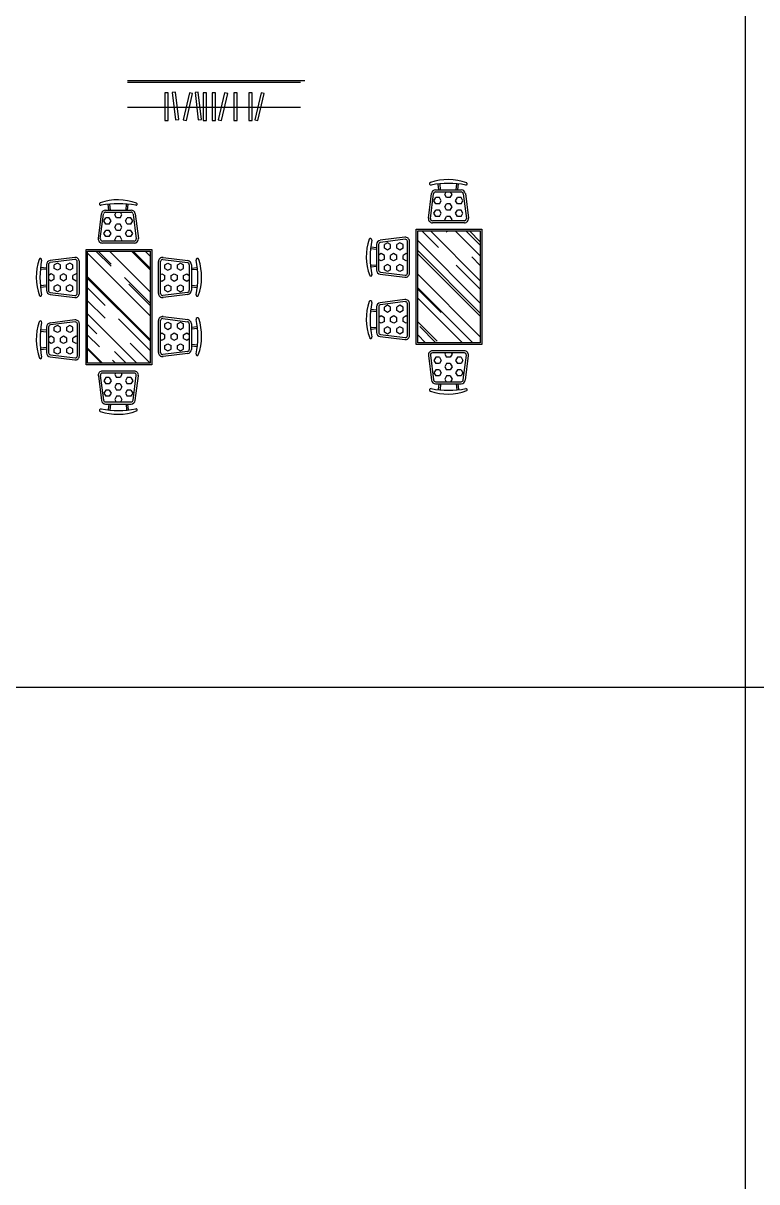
# Model space of a CAD drawing. Extents: x -4747 to 1060961, y -766984 to 396631.
# Drawn here: x 69007 to 77920, y 136373 to 150447 of the extents above; entities that cross this region are included whole.
import ezdxf

# ---------------------------------------------------------------- set-up
doc = ezdxf.new("R2010")
doc.units = 0
doc.header["$LTSCALE"] = 1000
doc.header["$MEASUREMENT"] = 0
doc.layers.add('AXIS_TEXT', color=7, linetype='CONTINUOUS')
doc.layers.add('房间家具布置', color=252, linetype='CONTINUOUS')

# ---------------------------------------------------------------- blocks, each defined once
blk = doc.blocks.new('A$C71711AA1')
at = {"layer": '房间家具布置'}
h = blk.add_hatch(dxfattribs=at)
h.set_pattern_fill('AR-RROOF', color=256, scale=12, angle=-45, style=0)
h.set_pattern_definition([(315, (-1567.22, 28609.04), (689.6837, -258.6314), [4572, -609.6, 1524, -304.8]), (315, (-1172.8, 28430.15), (71.1236, 502.176), [914.4, -100.584, 1828.8, -228.6]), (315, (-1276.26, 28684.48), (1265.1385, -976.3334), [2438.4, -426.72, 1219.2, -304.8])])
h.paths.add_polyline_path([(625, 622), (1385, 622), (1385, 1982), (625, 1982)])
for p, q in [((882, 2480), (874, 2551)), ((902, 2480), (896, 2552)), ((1092, 2480), (1098, 2554)), ((1110, 2480), (1118, 2552)), ((755, 2136), (792, 2436)), ((779, 2133), (817, 2433)), ((842, 2480), (1153, 2480)), ((842, 2455), (1153, 2455)), ((954, 2424), (972, 2455)), ((976, 2386), (954, 2424)), ((1019, 2386), (1041, 2424)), ((1041, 2424), (1023, 2455)), ((1178, 2433), (1216, 2133)), ((1203, 2436), (1241, 2136)), ((822, 2348), (844, 2386)), ((844, 2310), (822, 2348)), ((888, 2386), (844, 2386)), ((888, 2310), (844, 2310)), ((910, 2348), (888, 2386)), ((888, 2310), (910, 2348)), ((954, 2272), (976, 2310)), ((976, 2234), (954, 2272)), ((1019, 2386), (976, 2386)), ((1019, 2310), (976, 2310)), ((1041, 2272), (1019, 2310)), ((1019, 2234), (1041, 2272)), ((1085, 2348), (1107, 2386)), ((1107, 2310), (1085, 2348)), ((1151, 2386), (1107, 2386)), ((1151, 2310), (1107, 2310)), ((1172, 2348), (1151, 2386)), ((1151, 2310), (1172, 2348)), ((822, 2196), (844, 2234)), ((844, 2158), (822, 2196)), ((888, 2234), (844, 2234)), ((888, 2158), (844, 2158)), ((910, 2196), (888, 2234)), ((888, 2158), (910, 2196)), ((954, 2120), (976, 2158)), ((963, 2105), (954, 2120)), ((1019, 2234), (976, 2234)), ((1019, 2158), (976, 2158)), ((1041, 2120), (1019, 2158)), ((1032, 2105), (1041, 2120)), ((1085, 2196), (1107, 2234)), ((1107, 2158), (1085, 2196)), ((1151, 2234), (1107, 2234)), ((1151, 2158), (1107, 2158)), ((1172, 2196), (1151, 2234)), ((1151, 2158), (1172, 2196)), ((605, 602), (605, 2002)), ((605, 2002), (1405, 2002)), ((625, 1982), (1385, 1982)), ((625, 622), (625, 1982)), ((1191, 2105), (804, 2105)), ((1191, 2080), (804, 2080)), ((1385, 1982), (1385, 622)), ((1405, 2002), (1405, 602)), ((468, 1904), (168, 1867)), ((471, 1880), (171, 1842)), ((257, 1837), (219, 1815)), ((295, 1815), (257, 1837)), ((408, 1837), (370, 1815)), ((446, 1815), (408, 1837)), ((499, 1468), (499, 1855)), ((524, 1468), (524, 1855)), ((124, 1757), (52, 1763)), ((124, 1777), (53, 1785)), ((124, 1817), (124, 1506)), ((149, 1817), (149, 1506)), ((181, 1705), (149, 1687)), ((219, 1684), (181, 1705)), ((219, 1771), (219, 1815)), ((257, 1749), (219, 1771)), ((295, 1771), (257, 1749)), ((295, 1771), (295, 1815)), ((332, 1705), (295, 1684)), ((370, 1684), (332, 1705)), ((370, 1771), (370, 1815)), ((408, 1749), (370, 1771)), ((446, 1771), (408, 1749)), ((446, 1771), (446, 1815)), ((484, 1705), (446, 1684)), ((499, 1697), (484, 1705)), ((124, 1567), (51, 1561)), ((124, 1549), (53, 1541)), ((181, 1618), (149, 1636)), ((219, 1640), (181, 1618)), ((219, 1640), (219, 1684)), ((257, 1574), (219, 1552)), ((219, 1509), (219, 1552)), ((295, 1552), (257, 1574)), ((295, 1640), (295, 1684)), ((332, 1618), (295, 1640)), ((295, 1509), (295, 1552)), ((370, 1640), (332, 1618)), ((370, 1640), (370, 1684)), ((408, 1574), (370, 1552)), ((370, 1509), (370, 1552)), ((446, 1552), (408, 1574)), ((446, 1640), (446, 1684)), ((484, 1618), (446, 1640)), ((446, 1509), (446, 1552)), ((499, 1627), (484, 1618)), ((168, 1456), (468, 1419)), ((171, 1481), (471, 1443)), ((257, 1487), (219, 1509)), ((295, 1509), (257, 1487)), ((408, 1487), (370, 1509)), ((446, 1509), (408, 1487)), ((468, 1147), (168, 1109)), ((125, 999), (52, 1006)), ((125, 1020), (53, 1027)), ((125, 1060), (125, 748)), ((150, 1060), (150, 748)), ((472, 1122), (172, 1085)), ((257, 1079), (219, 1057)), ((219, 1013), (219, 1057)), ((257, 992), (219, 1013)), ((295, 1057), (257, 1079)), ((295, 1013), (257, 992)), ((295, 1013), (295, 1057)), ((408, 1079), (371, 1057)), ((371, 1013), (371, 1057)), ((408, 992), (371, 1013)), ((446, 1057), (408, 1079)), ((446, 1013), (408, 992)), ((446, 1013), (446, 1057)), ((500, 711), (500, 1097)), ((525, 711), (525, 1097)), ((181, 948), (150, 930)), ((181, 860), (150, 878)), ((219, 926), (181, 948)), ((219, 882), (181, 860)), ((219, 882), (219, 926)), ((333, 948), (295, 926)), ((295, 882), (295, 926)), ((333, 860), (295, 882)), ((371, 926), (333, 948)), ((371, 882), (333, 860)), ((371, 882), (371, 926)), ((484, 948), (446, 926)), ((446, 882), (446, 926)), ((484, 860), (446, 882)), ((500, 939), (484, 948)), ((500, 869), (484, 860)), ((125, 810), (51, 803)), ((125, 791), (53, 784)), ((172, 723), (472, 686)), ((257, 817), (219, 795)), ((219, 751), (219, 795)), ((257, 729), (219, 751)), ((295, 795), (257, 817)), ((295, 751), (257, 729)), ((295, 751), (295, 795)), ((408, 817), (371, 795)), ((371, 751), (371, 795)), ((408, 729), (371, 751)), ((446, 795), (408, 817)), ((446, 751), (408, 729)), ((446, 751), (446, 795)), ((168, 698), (468, 661)), ((1405, 602), (605, 602)), ((1385, 622), (625, 622)), ((755, 468), (792, 168)), ((779, 471), (817, 171)), ((1191, 524), (804, 524)), ((1191, 499), (804, 499)), ((844, 446), (822, 408)), ((888, 446), (844, 446)), ((888, 446), (910, 408)), ((963, 499), (954, 484)), ((954, 484), (976, 446)), ((1019, 446), (976, 446)), ((1041, 484), (1019, 446)), ((1032, 499), (1041, 484)), ((1107, 446), (1085, 408)), ((1151, 446), (1107, 446)), ((1151, 446), (1172, 408)), ((1178, 171), (1216, 471)), ((1203, 168), (1241, 468)), ((822, 408), (844, 370)), ((844, 295), (822, 257)), ((888, 370), (844, 370)), ((888, 295), (844, 295)), ((910, 408), (888, 370)), ((888, 295), (910, 257)), ((976, 370), (954, 332)), ((954, 332), (976, 295)), ((1019, 370), (976, 370)), ((1019, 295), (976, 295)), ((1019, 370), (1041, 332)), ((1041, 332), (1019, 295)), ((1085, 408), (1107, 370)), ((1107, 295), (1085, 257)), ((1151, 370), (1107, 370)), ((1151, 295), (1107, 295)), ((1172, 408), (1151, 370)), ((1151, 295), (1172, 257)), ((822, 257), (844, 219)), ((842, 149), (1153, 149)), ((888, 219), (844, 219)), ((910, 257), (888, 219)), ((976, 219), (954, 181)), ((954, 181), (972, 149)), ((1019, 219), (976, 219)), ((1019, 219), (1041, 181)), ((1041, 181), (1023, 149)), ((1085, 257), (1107, 219)), ((1151, 219), (1107, 219)), ((1172, 257), (1151, 219)), ((842, 124), (1153, 124)), ((882, 124), (874, 53)), ((902, 124), (896, 52)), ((1092, 124), (1098, 51)), ((1110, 124), (1118, 53))]:
    blk.add_line(p, q, dxfattribs=at)
for centre, radius, start, end in [((784, 2554), 16.2, 108.4663, 287.8518), ((991, 1949), 656, 69.6371, 108.8844), ((999, 1400), 1158, 79.5396, 100.4604), ((1213, 2551), 13.4, 251.3852, 70.9767), ((842, 2430), 50, 90, 172.875), ((842, 2430), 25, 90, 172.875), ((1153, 2430), 50, 7.125, 90), ((1153, 2430), 25, 7.125, 90), ((804, 2130), 50, 172.875, 270), ((804, 2130), 25, 172.875, 270), ((1191, 2130), 50, 270, 7.125), ((1191, 2130), 25, 270, 7.125), ((656, 1668), 656, 161.1156, 200.3629), ((50, 1875), 16.2, 342.1482, 161.5337), ((1204, 1660), 1158, 169.5396, 190.4604), ((174, 1817), 50, 97.125, 180), ((174, 1817), 25, 97.125, 180), ((474, 1855), 50, 0, 97.125), ((474, 1855), 25, 0, 97.125), ((53, 1446), 13.4, 199.0233, 18.6148), ((174, 1506), 50, 180, 262.875), ((174, 1506), 25, 180, 262.875), ((474, 1468), 50, 262.875, 0), ((474, 1468), 25, 262.875, 0), ((51, 1118), 16.2, 342.1482, 161.5337), ((475, 1097), 50, 0, 97.125), ((656, 911), 656, 161.1156, 200.3629), ((1205, 903), 1158, 169.5396, 190.4604), ((175, 1060), 50, 97.125, 180), ((175, 1060), 25, 97.125, 180), ((475, 1097), 25, 0, 97.125), ((175, 748), 50, 180, 262.875), ((175, 748), 25, 180, 262.875), ((475, 711), 50, 262.875, 0), ((475, 711), 25, 262.875, 0), ((53, 688), 13.4, 199.0233, 18.6148), ((804, 474), 50, 90, 187.125), ((804, 474), 25, 90, 187.125), ((1191, 474), 50, 352.875, 90), ((1191, 474), 25, 352.875, 90), ((842, 174), 50, 187.125, 270), ((842, 174), 25, 187.125, 270), ((1153, 174), 25, 270, 352.875), ((1153, 174), 50, 270, 352.875), ((784, 50), 16.2, 72.1482, 251.5337), ((991, 656), 656, 251.1156, 290.3629), ((999, 1204), 1158, 259.5396, 280.4604), ((1213, 53), 13.4, 289.0233, 108.6148)]:
    blk.add_arc(centre, radius, start, end, dxfattribs=at)
blk = doc.blocks.new('A$C43C6161A')
at = {"layer": '房间家具布置'}
h = blk.add_hatch(dxfattribs=at)
h.set_pattern_fill('AR-RROOF', color=256, scale=12, angle=-45, style=0)
h.set_pattern_definition([(315, (-1567.22, 28609.15), (689.6837, -258.6314), [4572, -609.6, 1524, -304.8]), (315, (-1172.8, 28430.27), (71.1236, 502.176), [914.4, -100.584, 1828.8, -228.6]), (315, (-1276.26, 28684.59), (1265.1385, -976.3334), [2438.4, -426.72, 1219.2, -304.8])])
h.paths.add_polyline_path([(625, 622), (1385, 622), (1385, 1982), (625, 1982)])
for p, q in [((882, 2480), (874, 2551)), ((902, 2480), (896, 2553)), ((1092, 2480), (1098, 2554)), ((1110, 2480), (1118, 2552)), ((755, 2136), (792, 2436)), ((779, 2133), (817, 2433)), ((842, 2480), (1153, 2480)), ((842, 2455), (1153, 2455)), ((954, 2424), (972, 2455)), ((976, 2386), (954, 2424)), ((1019, 2386), (1041, 2424)), ((1041, 2424), (1023, 2455)), ((1178, 2433), (1216, 2133)), ((1203, 2436), (1241, 2136)), ((822, 2348), (844, 2386)), ((844, 2310), (822, 2348)), ((888, 2386), (844, 2386)), ((888, 2310), (844, 2310)), ((910, 2348), (888, 2386)), ((888, 2310), (910, 2348)), ((954, 2272), (976, 2310)), ((976, 2234), (954, 2272)), ((1019, 2386), (976, 2386)), ((1019, 2310), (976, 2310)), ((1041, 2272), (1019, 2310)), ((1019, 2234), (1041, 2272)), ((1085, 2348), (1107, 2386)), ((1107, 2310), (1085, 2348)), ((1151, 2386), (1107, 2386)), ((1151, 2310), (1107, 2310)), ((1172, 2348), (1151, 2386)), ((1151, 2310), (1172, 2348)), ((822, 2196), (844, 2234)), ((844, 2158), (822, 2196)), ((888, 2234), (844, 2234)), ((888, 2158), (844, 2158)), ((910, 2196), (888, 2234)), ((888, 2158), (910, 2196)), ((954, 2121), (976, 2158)), ((963, 2105), (954, 2121)), ((1019, 2234), (976, 2234)), ((1019, 2158), (976, 2158)), ((1041, 2121), (1019, 2158)), ((1032, 2105), (1041, 2121)), ((1085, 2196), (1107, 2234)), ((1107, 2158), (1085, 2196)), ((1151, 2234), (1107, 2234)), ((1151, 2158), (1107, 2158)), ((1172, 2196), (1151, 2234)), ((1151, 2158), (1172, 2196)), ((605, 602), (605, 2002)), ((605, 2002), (1405, 2002)), ((625, 1982), (1385, 1982)), ((625, 622), (625, 1982)), ((1191, 2105), (804, 2105)), ((1191, 2080), (804, 2080)), ((1385, 1982), (1385, 622)), ((1405, 2002), (1405, 602)), ((468, 1905), (168, 1867)), ((471, 1880), (171, 1842)), ((257, 1837), (219, 1815)), ((295, 1815), (257, 1837)), ((408, 1837), (370, 1815)), ((446, 1815), (408, 1837)), ((499, 1468), (499, 1855)), ((524, 1468), (524, 1855)), ((1485, 1468), (1485, 1855)), ((1510, 1468), (1510, 1855)), ((1538, 1880), (1838, 1842)), ((1541, 1905), (1841, 1867)), ((1564, 1815), (1601, 1837)), ((1601, 1837), (1639, 1815)), ((1715, 1815), (1753, 1837)), ((1753, 1837), (1791, 1815)), ((124, 1757), (52, 1763)), ((124, 1777), (53, 1785)), ((124, 1817), (124, 1506)), ((149, 1817), (149, 1506)), ((181, 1705), (149, 1687)), ((219, 1684), (181, 1705)), ((219, 1771), (219, 1815)), ((257, 1749), (219, 1771)), ((295, 1771), (257, 1749)), ((295, 1771), (295, 1815)), ((332, 1705), (295, 1684)), ((370, 1684), (332, 1705)), ((370, 1771), (370, 1815)), ((408, 1749), (370, 1771)), ((446, 1771), (408, 1749)), ((446, 1771), (446, 1815)), ((484, 1705), (446, 1684)), ((499, 1697), (484, 1705)), ((1510, 1697), (1526, 1705)), ((1526, 1705), (1564, 1684)), ((1564, 1771), (1564, 1815)), ((1564, 1771), (1601, 1749)), ((1601, 1749), (1639, 1771)), ((1639, 1771), (1639, 1815)), ((1639, 1684), (1677, 1705)), ((1677, 1705), (1715, 1684)), ((1715, 1771), (1715, 1815)), ((1715, 1771), (1753, 1749)), ((1753, 1749), (1791, 1771)), ((1791, 1771), (1791, 1815)), ((1791, 1684), (1829, 1705)), ((1829, 1705), (1860, 1687)), ((1860, 1817), (1860, 1506)), ((1885, 1817), (1885, 1506)), ((1885, 1777), (1956, 1785)), ((1885, 1757), (1958, 1763)), ((124, 1567), (51, 1561)), ((124, 1549), (53, 1541)), ((181, 1618), (149, 1636)), ((219, 1640), (181, 1618)), ((219, 1640), (219, 1684)), ((257, 1574), (219, 1552)), ((219, 1509), (219, 1552)), ((295, 1552), (257, 1574)), ((295, 1640), (295, 1684)), ((332, 1618), (295, 1640)), ((295, 1509), (295, 1552)), ((370, 1640), (332, 1618)), ((370, 1640), (370, 1684)), ((408, 1574), (370, 1552)), ((370, 1509), (370, 1552)), ((446, 1552), (408, 1574)), ((446, 1640), (446, 1684)), ((484, 1618), (446, 1640)), ((446, 1509), (446, 1552)), ((499, 1627), (484, 1618)), ((1510, 1627), (1526, 1618)), ((1526, 1618), (1564, 1640)), ((1564, 1640), (1564, 1684)), ((1564, 1552), (1601, 1574)), ((1564, 1509), (1564, 1552)), ((1601, 1574), (1639, 1552)), ((1639, 1640), (1639, 1684)), ((1639, 1640), (1677, 1618)), ((1639, 1509), (1639, 1552)), ((1677, 1618), (1715, 1640)), ((1715, 1640), (1715, 1684)), ((1715, 1552), (1753, 1574)), ((1715, 1509), (1715, 1552)), ((1753, 1574), (1791, 1552)), ((1791, 1640), (1791, 1684)), ((1791, 1640), (1829, 1618)), ((1791, 1509), (1791, 1552)), ((1829, 1618), (1860, 1636)), ((1885, 1567), (1959, 1561)), ((1885, 1549), (1957, 1541)), ((168, 1456), (468, 1419)), ((171, 1481), (471, 1443)), ((257, 1487), (219, 1509)), ((295, 1509), (257, 1487)), ((408, 1487), (370, 1509)), ((446, 1509), (408, 1487)), ((1838, 1481), (1538, 1443)), ((1841, 1456), (1541, 1419)), ((1564, 1509), (1601, 1487)), ((1601, 1487), (1639, 1509)), ((1715, 1509), (1753, 1487)), ((1753, 1487), (1791, 1509)), ((468, 1147), (168, 1109)), ((1485, 751), (1485, 1138)), ((1510, 751), (1510, 1138)), ((1538, 1162), (1838, 1125)), ((1541, 1187), (1841, 1150)), ((125, 999), (52, 1006)), ((125, 1020), (53, 1027)), ((125, 1060), (125, 748)), ((150, 1060), (150, 748)), ((472, 1122), (172, 1085)), ((257, 1079), (219, 1057)), ((219, 1014), (219, 1057)), ((257, 992), (219, 1014)), ((295, 1057), (257, 1079)), ((295, 1014), (257, 992)), ((295, 1014), (295, 1057)), ((408, 1079), (371, 1057)), ((371, 1014), (371, 1057)), ((408, 992), (371, 1014)), ((446, 1057), (408, 1079)), ((446, 1014), (408, 992)), ((446, 1014), (446, 1057)), ((500, 711), (500, 1097)), ((525, 711), (525, 1097)), ((1510, 979), (1526, 988)), ((1526, 988), (1564, 966)), ((1564, 1097), (1601, 1119)), ((1564, 1054), (1564, 1097)), ((1564, 1054), (1601, 1032)), ((1601, 1119), (1639, 1097)), ((1601, 1032), (1639, 1054)), ((1639, 1054), (1639, 1097)), ((1639, 966), (1677, 988)), ((1677, 988), (1715, 966)), ((1715, 1097), (1753, 1119)), ((1715, 1054), (1715, 1097)), ((1715, 1054), (1753, 1032)), ((1753, 1119), (1791, 1097)), ((1753, 1032), (1791, 1054)), ((1791, 1054), (1791, 1097)), ((1791, 966), (1829, 988)), ((1829, 988), (1860, 970)), ((1860, 1100), (1860, 788)), ((1885, 1100), (1885, 788)), ((1885, 1060), (1956, 1068)), ((1885, 1040), (1958, 1046)), ((181, 948), (150, 930)), ((181, 860), (150, 879)), ((219, 926), (181, 948)), ((219, 882), (181, 860)), ((219, 882), (219, 926)), ((333, 948), (295, 926)), ((295, 882), (295, 926)), ((333, 860), (295, 882)), ((371, 926), (333, 948)), ((371, 882), (333, 860)), ((371, 882), (371, 926)), ((484, 948), (446, 926)), ((446, 882), (446, 926)), ((484, 860), (446, 882)), ((500, 939), (484, 948)), ((500, 869), (484, 860)), ((1510, 909), (1526, 901)), ((1526, 901), (1564, 922)), ((1564, 922), (1564, 966)), ((1564, 835), (1601, 857)), ((1601, 857), (1639, 835)), ((1639, 922), (1639, 966)), ((1639, 922), (1677, 901)), ((1677, 901), (1715, 922)), ((1715, 922), (1715, 966)), ((1715, 835), (1753, 857)), ((1753, 857), (1791, 835)), ((1791, 922), (1791, 966)), ((1791, 922), (1829, 901)), ((1829, 901), (1860, 919)), ((1885, 850), (1959, 844)), ((125, 810), (51, 803)), ((125, 791), (53, 784)), ((172, 723), (472, 686)), ((257, 817), (219, 795)), ((219, 751), (219, 795)), ((257, 729), (219, 751)), ((295, 795), (257, 817)), ((295, 751), (257, 729)), ((295, 751), (295, 795)), ((408, 817), (371, 795)), ((371, 751), (371, 795)), ((408, 729), (371, 751)), ((446, 795), (408, 817)), ((446, 751), (408, 729)), ((446, 751), (446, 795)), ((1838, 764), (1538, 726)), ((1841, 739), (1541, 701)), ((1564, 791), (1564, 835)), ((1564, 791), (1601, 769)), ((1601, 769), (1639, 791)), ((1639, 791), (1639, 835)), ((1715, 791), (1715, 835)), ((1715, 791), (1753, 769)), ((1753, 769), (1791, 791)), ((1791, 791), (1791, 835)), ((1885, 831), (1957, 824)), ((168, 699), (468, 661)), ((1405, 602), (605, 602)), ((1385, 622), (625, 622)), ((755, 468), (792, 168)), ((779, 471), (817, 171)), ((1191, 525), (804, 525)), ((1191, 500), (804, 500)), ((844, 446), (822, 408)), ((888, 446), (844, 446)), ((888, 446), (910, 408)), ((963, 499), (954, 484)), ((954, 484), (976, 446)), ((1019, 446), (976, 446)), ((1041, 484), (1019, 446)), ((1032, 499), (1041, 484)), ((1107, 446), (1085, 408)), ((1151, 446), (1107, 446)), ((1151, 446), (1172, 408)), ((1178, 171), (1216, 471)), ((1203, 168), (1241, 468)), ((822, 408), (844, 370)), ((844, 295), (822, 257)), ((888, 370), (844, 370)), ((888, 295), (844, 295)), ((910, 408), (888, 370)), ((888, 295), (910, 257)), ((976, 370), (954, 333)), ((954, 333), (976, 295)), ((1019, 370), (976, 370)), ((1019, 295), (976, 295)), ((1019, 370), (1041, 333)), ((1041, 333), (1019, 295)), ((1085, 408), (1107, 370)), ((1107, 295), (1085, 257)), ((1151, 370), (1107, 370)), ((1151, 295), (1107, 295)), ((1172, 408), (1151, 370)), ((1151, 295), (1172, 257)), ((822, 257), (844, 219)), ((842, 150), (1153, 150)), ((888, 219), (844, 219)), ((910, 257), (888, 219)), ((976, 219), (954, 181)), ((954, 181), (972, 149)), ((1019, 219), (976, 219)), ((1019, 219), (1041, 181)), ((1041, 181), (1023, 149)), ((1085, 257), (1107, 219)), ((1151, 219), (1107, 219)), ((1172, 257), (1151, 219)), ((842, 125), (1153, 125)), ((882, 125), (874, 53)), ((902, 125), (896, 52)), ((1092, 125), (1098, 51)), ((1110, 125), (1118, 53))]:
    blk.add_line(p, q, dxfattribs=at)
for centre, radius, start, end in [((784, 2554), 16.2, 108.4663, 287.8518), ((991, 1949), 656, 69.6371, 108.8844), ((999, 1400), 1158, 79.5396, 100.4604), ((1213, 2552), 13.4, 251.3852, 70.9767), ((842, 2430), 50, 90, 172.875), ((842, 2430), 25, 90, 172.875), ((1153, 2430), 50, 7.125, 90), ((1153, 2430), 25, 7.125, 90), ((804, 2130), 50, 172.875, 270), ((804, 2130), 25, 172.875, 270), ((1191, 2130), 50, 270, 7.125), ((1191, 2130), 25, 270, 7.125), ((656, 1669), 656, 161.1156, 200.3629), ((50, 1876), 16.2, 342.1482, 161.5337), ((1204, 1660), 1158, 169.5396, 190.4604), ((174, 1817), 50, 97.125, 180), ((174, 1817), 25, 97.125, 180), ((474, 1855), 50, 0, 97.125), ((474, 1855), 25, 0, 97.125), ((1535, 1855), 50, 82.875, 180), ((1535, 1855), 25, 82.875, 180), ((1835, 1817), 25, 0, 82.875), ((1835, 1817), 50, 0, 82.875), ((1959, 1876), 16.2, 18.4663, 197.8518), ((805, 1660), 1158, 349.5396, 10.4604), ((1354, 1669), 656, 339.6371, 18.8844), ((53, 1446), 13.4, 199.0233, 18.6148), ((174, 1506), 50, 180, 262.875), ((174, 1506), 25, 180, 262.875), ((474, 1468), 50, 262.875, 0), ((474, 1468), 25, 262.875, 0), ((1535, 1468), 50, 180, 277.125), ((1535, 1468), 25, 180, 277.125), ((1835, 1506), 25, 277.125, 0), ((1835, 1506), 50, 277.125, 0), ((1957, 1446), 13.4, 161.3852, 340.9767), ((51, 1118), 16.2, 342.1482, 161.5337), ((475, 1097), 50, 0, 97.125), ((1535, 1138), 50, 82.875, 180), ((1535, 1138), 25, 82.875, 180), ((1835, 1100), 50, 0, 82.875), ((1959, 1158), 16.2, 18.4663, 197.8518), ((805, 943), 1158, 349.5396, 10.4604), ((1354, 951), 656, 339.6371, 18.8844), ((656, 911), 656, 161.1156, 200.3629), ((1205, 903), 1158, 169.5396, 190.4604), ((175, 1060), 50, 97.125, 180), ((175, 1060), 25, 97.125, 180), ((475, 1097), 25, 0, 97.125), ((1835, 1100), 25, 0, 82.875), ((175, 748), 50, 180, 262.875), ((175, 748), 25, 180, 262.875), ((475, 711), 50, 262.875, 0), ((475, 711), 25, 262.875, 0), ((1535, 751), 50, 180, 277.125), ((1535, 751), 25, 180, 277.125), ((1835, 788), 25, 277.125, 0), ((1835, 788), 50, 277.125, 0), ((1957, 728), 13.4, 161.3852, 340.9767), ((53, 688), 13.4, 199.0233, 18.6148), ((804, 475), 50, 90, 187.125), ((804, 475), 25, 90, 187.125), ((1191, 475), 50, 352.875, 90), ((1191, 475), 25, 352.875, 90), ((842, 175), 50, 187.125, 270), ((842, 175), 25, 187.125, 270), ((1153, 175), 25, 270, 352.875), ((1153, 175), 50, 270, 352.875), ((784, 50), 16.2, 72.1482, 251.5337), ((991, 656), 656, 251.1156, 290.3629), ((999, 1205), 1158, 259.5396, 280.4604), ((1213, 53), 13.4, 289.0233, 108.6148)]:
    blk.add_arc(centre, radius, start, end, dxfattribs=at)

msp = doc.modelspace()

# ---------------------------------------------------------------- linework, layer by layer
at = {"layer": 'AXIS_TEXT'}
for points in [[(77776.6, 168394.8), (77776.6, 62775)], [(-4747, 142382), (113556.3, 142382)]]:
    msp.add_lwpolyline(points, dxfattribs=at)
at = {"layer": '房间家具布置'}
for p, q in [((72429.4, 149747.8), (70274.7, 149747.8)), ((72374.7, 149727.8), (70274.7, 149727.8)), ((72374.7, 149422.8), (70274.7, 149422.8))]:
    msp.add_line(p, q, dxfattribs=at)
for points in [[(70898.7, 149275.7), (70858.8, 149609.4), (70818.7, 149604.6), (70858.7, 149270.9)], [(71174.4, 149275.7), (71134.5, 149609.4), (71094.4, 149604.6), (71134.4, 149270.9)], [(70768.5, 149263.4), (70768.5, 149599.5), (70728.2, 149599.5), (70728.2, 149263.4)], [(70989.2, 149263.6), (71065.2, 149591), (71025.9, 149600.1), (70949.9, 149272.7)], [(71232.5, 149263.4), (71232.5, 149599.5), (71192.2, 149599.5), (71192.2, 149263.4)], [(71342.7, 149263.4), (71342.7, 149599.5), (71302.4, 149599.5), (71302.4, 149263.4)], [(71415.5, 149263.6), (71491.5, 149591), (71452.2, 149600.1), (71376.2, 149272.7)], [(71605, 149263.4), (71605, 149599.5), (71564.6, 149599.5), (71564.6, 149263.4)], [(71786.9, 149263.4), (71786.9, 149599.5), (71746.5, 149599.5), (71746.5, 149263.4)], [(71859.6, 149263.6), (71935.6, 149591), (71896.3, 149600.1), (71820.3, 149272.7)]]:
    msp.add_lwpolyline(points, close=True, dxfattribs=at)

# ---------------------------------------------------------------- block references
for name, p in [('A$C71711AA1', (73175.7, 145942.1)), ('A$C43C6161A', (69165, 145695.8))]:
    msp.add_blockref(name, p, dxfattribs=at)

doc.saveas('drawing.dxf')
